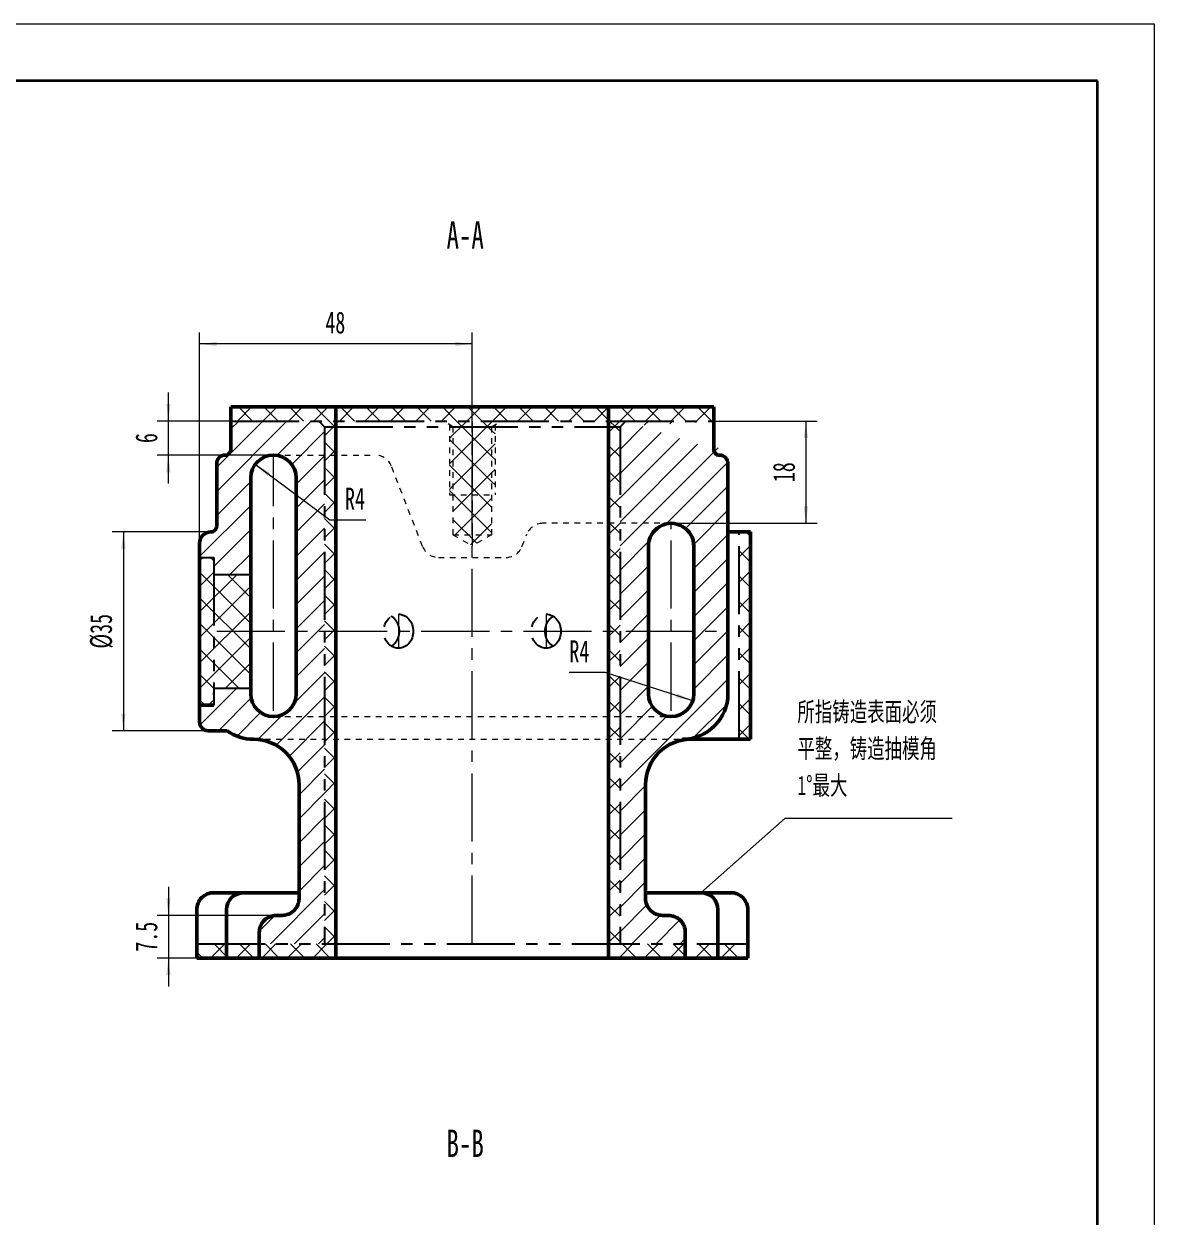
# Model space of a CAD drawing. Header units: millimetres. Extents: x -297 to 297, y -210 to 210.
# Drawn here: x 98 to 297, y 0 to 210 of the extents above; entities that cross this region are included whole.
import ezdxf

# ---------------------------------------------------------------- set-up
doc = ezdxf.new("R2010")
doc.units = ezdxf.units.MM
for name, pattern in [('双点画线', [22, 12, -2, 2, -2, 2, -2]), ('点画线', [18, 12, -2, 2, -2]), ('虚线', [2, 1, -1])]:
    doc.linetypes.add(name, pattern=pattern)
doc.layers.get('0').update_dxf_attribs({"lineweight": 35})
for name, color, linetype, lineweight in [('EB0', 7, 'Continuous', 35), ('中心线层', 1, '点画线', 18), ('剖面线层', 7, 'Continuous', 18), ('尺寸线层', 7, 'Continuous', 18), ('虚线层', 6, '虚线', 18)]:
    doc.layers.add(name, color=color, linetype=linetype, lineweight=lineweight)
doc.styles.add('标准', font='', dxfattribs={"width": 0.667})
doc.styles.get('标准').set_extended_font_data('宋体')
doc.dimstyles.new('标准', dxfattribs={"dimtxt": 3.853125, "dimasz": 3, "dimexe": 2, "dimexo": 0, "dimgap": 1.672723958333334, "dimtad": 1, "dimdec": 3, "dimdsep": 46, "dimtxsty": '标准', "dimblk": '_CAXARROW', "dimcen": 0, "dimdle": 5, "dimclrd": 256, "dimclre": 256, "dimclrt": 256, "dimazin": 2, "dimtfac": 0.7071067811865475, "dimtdec": 3, "dimtofl": 0, "dimtmove": 0, "dimatfit": 3, "dimfxl": 0, "dimfrac": 2, "dimtolj": 1, "dimtzin": 0, "dimlwd": 18, "dimarcsym": 0})
pattern_1 = [(45, (0, 0), (-2.121320343559642, 2.121320343559643), [])]
pattern_2 = [(45, (0, 0), (-2.245064030267288, 2.245064030267288), []), (135, (0, 0), (-2.245064030267288, -2.245064030267288), [])]

# ---------------------------------------------------------------- blocks, each defined once
blk = doc.blocks.new('*X38')
at = {"layer": '尺寸线层', "linetype": 'Continuous', "lineweight": 18, "transparency": 16777216}
for points in [[(123.4739691548454, 140.1018947052212), (123.0989691548454, 143.1018947052212), (123.8489691548454, 143.1018947052212)], [(123.4739691548454, 134.1018947052212), (123.0989691548454, 131.1018947052212), (123.8489691548454, 131.1018947052212)]]:
    blk.add_hatch(color=256, dxfattribs=at).paths.add_polyline_path(points, flags=0)
for p, q in [((123.4739691548454, 129.1018947052212), (123.4739691548454, 145.1018947052212)), ((134.4733001679569, 140.1018947052212), (121.4739691548454, 140.1018947052212)), ((141.9732972253195, 134.1018947052212), (121.4739691548454, 134.1018947052212))]:
    blk.add_line(p, q, dxfattribs=at)
at = {"layer": '尺寸线层', "linetype": 'Continuous', "lineweight": 18, "transparency": 16777216, "insert": (119.6340233735954, 137.1018997052212), "char_height": 3.853125, "width": 2.184529218750043, "attachment_point": 5, "rotation": 90, "line_spacing_factor": 1.150569886022796, "style": '标准'}
blk.add_mtext('\\T1.001;6', dxfattribs=at)
blk = doc.blocks.new('_CAXARROW')
blk.add_hatch(color=256).paths.add_polyline_path([(0, 0), (-1, 0.125), (-1, -0.125)], flags=0)
blk = doc.blocks.new('*X39')
at = {"layer": '尺寸线层', "linetype": 'Continuous', "lineweight": 18, "transparency": 16777216}
for points in [[(235.6925516671839, 140.1018947052212), (236.0675516671839, 137.1018947052212), (235.3175516671839, 137.1018947052212)], [(235.6925516671839, 122.101894705221), (236.0675516671839, 125.101894705221), (235.3175516671839, 125.101894705221)]]:
    blk.add_hatch(color=256, dxfattribs=at).paths.add_polyline_path(points, flags=0)
for p, q in [((219.4732938186471, 140.1018947052212), (237.6925516671839, 140.1018947052212)), ((235.6925516671839, 140.1018947052212), (235.6925516671839, 122.101894705221)), ((211.9732969583274, 122.101894705221), (237.6925516671839, 122.101894705221))]:
    blk.add_line(p, q, dxfattribs=at)
at = {"layer": '尺寸线层', "linetype": 'Continuous', "lineweight": 18, "transparency": 16777216, "insert": (231.8454669015589, 131.1018897052211), "char_height": 3.853125, "width": 4.543135432500009, "attachment_point": 5, "rotation": 90, "line_spacing_factor": 1.150569886022796, "style": '标准'}
blk.add_mtext('\\T1.001;18', dxfattribs=at)
blk = doc.blocks.new('*X40')
at = {"layer": '尺寸线层', "linetype": 'Continuous', "lineweight": 18, "transparency": 16777216}
for points in [[(128.9733003005363, 153.6764632382574), (131.9733003005363, 153.3014632382574), (131.9733003005363, 154.0514632382574)], [(176.973296993302, 153.6764632382574), (173.973296993302, 153.3014632382574), (173.973296993302, 154.0514632382574)]]:
    blk.add_hatch(color=256, dxfattribs=at).paths.add_polyline_path(points, flags=0)
for p, q in [((128.9733003005363, 118.6018947052086), (128.9733003005363, 155.6764632382574)), ((176.973296993302, 140.1018947052212), (176.973296993302, 155.6764632382574)), ((176.973296993302, 153.6764632382574), (128.9733003005363, 153.6764632382574))]:
    blk.add_line(p, q, dxfattribs=at)
at = {"layer": '尺寸线层', "linetype": 'Continuous', "lineweight": 18, "transparency": 16777216, "insert": (152.8662088812942, 157.4164632382574), "char_height": 3.853125, "width": 4.971474494999995, "attachment_point": 5, "line_spacing_factor": 1.150569886022796, "style": '标准'}
blk.add_mtext('\\T1.001;48', dxfattribs=at)
blk = doc.blocks.new('*X41')
at = {"layer": '尺寸线层', "linetype": 'Continuous', "lineweight": 18, "transparency": 16777216}
blk.add_hatch(color=256, dxfattribs=at).paths.add_polyline_path([(138.765766344865, 132.4918208838588), (141.39546991044, 131.0000822481716), (140.9473587519454, 130.3986702515896)], flags=0)
for p, q in [((138.765766344865, 132.4918208838588), (151.8849900868845, 122.7167073460553)), ((151.8849900868845, 122.7167073460553), (158.2161500868845, 122.7167073460553))]:
    blk.add_line(p, q, dxfattribs=at)
at = {"layer": '尺寸线层', "linetype": 'Continuous', "lineweight": 18, "transparency": 16777216, "insert": (156.3203192275095, 126.4567073460553), "char_height": 3.853125, "width": 5.099976213749983, "attachment_point": 5, "line_spacing_factor": 1.150569886022796, "style": '标准'}
blk.add_mtext('\\T1.001;R4', dxfattribs=at)
blk = doc.blocks.new('*X42')
at = {"layer": '尺寸线层', "linetype": 'Continuous', "lineweight": 18, "transparency": 16777216}
blk.add_hatch(color=256, dxfattribs=at).paths.add_polyline_path([(215.7799894510106, 90.87344343128922), (212.809802800798, 91.43790446882791), (213.0401374146603, 92.15165930464826)], flags=0)
for p, q in [((200.3791028203582, 95.84343746450645), (194.0479428203582, 95.84343746450645)), ((215.7799894510106, 90.87344343128922), (200.3791028203582, 95.84343746450645))]:
    blk.add_line(p, q, dxfattribs=at)
at = {"layer": '尺寸线层', "linetype": 'Continuous', "lineweight": 18, "transparency": 16777216, "insert": (195.8152719609832, 99.58343746450643), "char_height": 3.853125, "width": 5.099976213749983, "attachment_point": 5, "line_spacing_factor": 1.150569886022796, "style": '标准'}
blk.add_mtext('\\T1.001;R4', dxfattribs=at)
blk = doc.blocks.new('*X43')
at = {"layer": '尺寸线层', "linetype": 'Continuous', "lineweight": 18, "transparency": 16777216}
for points in [[(123.4739691548454, 53.10189470522103), (123.8489691548454, 56.10189470522103), (123.0989691548454, 56.10189470522103)], [(123.4739691548454, 45.60189470522123), (123.8489691548454, 42.60189470522123), (123.0989691548454, 42.60189470522123)]]:
    blk.add_hatch(color=256, dxfattribs=at).paths.add_polyline_path(points, flags=0)
for p, q in [((123.4739691548454, 58.10189470522103), (123.4739691548454, 40.60189470522123)), ((143.4732974064582, 53.10189470522103), (121.4739691548454, 53.10189470522103)), ((128.4733001679568, 45.60189470522122), (121.4739691548454, 45.60189470522123))]:
    blk.add_line(p, q, dxfattribs=at)
at = {"layer": '尺寸线层', "linetype": 'Continuous', "lineweight": 18, "transparency": 16777216, "insert": (119.6197454048454, 49.35188970522113), "char_height": 3.853125, "width": 7.544250240000018, "attachment_point": 5, "rotation": 90, "line_spacing_factor": 1.150569886022796, "style": '标准'}
blk.add_mtext('\\T1.001;7.5', dxfattribs=at)
blk = doc.blocks.new('*X44')
at = {"layer": '尺寸线层', "linetype": 'Continuous', "lineweight": 18, "transparency": 16777216}
for points in [[(115.5482931537451, 120.601894705221), (115.9232931537451, 117.601894705221), (115.1732931537451, 117.601894705221)], [(115.5482931537451, 85.60189470501791), (115.9232931537451, 88.60189470501791), (115.1732931537451, 88.60189470501791)]]:
    blk.add_hatch(color=256, dxfattribs=at).paths.add_polyline_path(points, flags=0)
for p, q in [((126.9049684075112, 120.601894705221), (113.5482931537451, 120.601894705221)), ((115.5482931537451, 120.601894705221), (115.5482931537451, 85.60189470501791)), ((132.410543954376, 85.60189470501791), (113.5482931537451, 85.60189470501791))]:
    blk.add_line(p, q, dxfattribs=at)
at = {"layer": '尺寸线层', "linetype": 'Continuous', "lineweight": 18, "transparency": 16777216, "insert": (111.6940694037451, 103.1018897051195), "char_height": 3.853125, "width": 7.715585865000008, "attachment_point": 5, "rotation": 90.0000000000001, "line_spacing_factor": 1.150569886022796, "style": '标准'}
blk.add_mtext('\\T1.001;%%C35', dxfattribs=at)

msp = doc.modelspace()

# ---------------------------------------------------------------- hatches: boundary and pattern name
at = {"layer": '剖面线层', "linetype": 'Continuous', "lineweight": 18}
h = msp.add_hatch(dxfattribs=at)
h.set_pattern_fill('ANSI37', color=256, style=0)
h.set_pattern_definition(pattern_2)
edge = h.paths.add_edge_path(flags=0)
edge.add_line((203.9733001679567, 140.1018947052212), (200.9733001679567, 140.1018947052212))
edge.add_line((219.4732938186471, 140.1018947052212), (203.9733001679567, 140.1018947052212))
edge.add_line((219.4732938186471, 142.6018947052212), (219.4732938186471, 140.1018947052212))
edge.add_line((200.9733001679567, 142.6018947052212), (219.4732938186471, 142.6018947052212))
edge.add_line((200.9733001679567, 140.1018947052212), (200.9733001679567, 142.6018947052212))
edge.add_line((171.8412493603876, 140.1018947052212), (152.9733001679568, 140.1018947052212))
edge.add_line((176.973296993302, 140.1018947052212), (171.8412493603876, 140.1018947052212))
edge.add_line((182.1053509755259, 140.1018947052212), (176.973296993302, 140.1018947052212))
edge.add_line((200.9733001679567, 140.1018947052212), (182.1053509755259, 140.1018947052212))
edge.add_line((200.9733001679567, 142.6018947052212), (200.9733001679567, 140.1018947052212))
edge.add_line((152.9733001679568, 142.6018947052212), (200.9733001679567, 142.6018947052212))
edge.add_line((152.9733001679568, 140.1018947052212), (152.9733001679568, 142.6018947052212))
edge.add_line((149.9733001679568, 140.1018947052212), (134.4733001679569, 140.1018947052212))
edge.add_line((152.9733001679568, 140.1018947052212), (149.9733001679568, 140.1018947052212))
edge.add_line((152.9733001679568, 142.6018947052212), (152.9733001679568, 140.1018947052212))
edge.add_line((134.4733001679569, 142.6018947052212), (152.9733001679568, 142.6018947052212))
edge.add_line((134.4733001679569, 140.1018947052212), (134.4733001679569, 142.6018947052212))
h = msp.add_hatch(dxfattribs=at)
h.set_pattern_fill('无图案', color=256, scale=3, angle=45, style=0, pattern_type=0)
h.set_pattern_definition(pattern_1)
edge = h.paths.add_edge_path(flags=0)
edge.add_line((146.4732969933019, 57.10189470522106), (146.4732969933019, 76.10189470521536))
edge.add_line((146.473296993302, 56.10189470501794), (146.4732969933019, 57.10189470522106))
edge.add_arc((143.4732969935051, 56.10189470501788), 2.999999999796856, 269.9999999999989, 360.0000000000011)
edge.add_line((142.4732969934949, 53.10189470522103), (143.4732969935051, 53.10189470522103))
edge.add_arc((142.4732969934949, 50.10189470502826), 3.000000000192777, 90, 180.0000000000005)
edge.add_line((139.4732969933021, 48.10189470522122), (139.4732969933021, 50.10189470502823))
edge.add_line((150.9733001679568, 48.10189470522122), (139.4732969933021, 48.10189470522122))
edge.add_line((150.9733001679568, 84.1018947052211), (150.9733001679568, 48.10189470522122))
edge.add_line((138.4732969932962, 84.1018947052211), (150.9733001679568, 84.1018947052211))
edge.add_arc((138.4732969932962, 76.10189470521536), 8.00000000000577, 0, 90)
edge = h.paths.add_edge_path(flags=0)
edge.add_arc((130.4733003003331, 87.10189470481468), 1.499999999796785, 179.9999999999989, 270.0000000000011)
edge.add_line((133.8096074670383, 85.60189470501791), (130.4733003003332, 85.60189470501791))
edge.add_arc((138.473296993298, 92.10189470521648), 7.999999999995364, 234.3409123063465, 269.9999999999997)
edge.add_line((150.9733001679568, 84.10189470522108), (138.4732969932962, 84.1018947052211))
edge.add_line((150.9733001679568, 88.10189470522108), (150.9733001679568, 84.10189470522108))
edge.add_line((141.9732969933019, 88.10189470522108), (150.9733001679568, 88.10189470522108))
edge.add_arc((141.9732969933019, 92.101894705221), 3.999999999999943, 179.9999999999996, 270.0000000000004)
edge.add_line((137.973296993302, 93.10189470522106), (137.973296993302, 92.10189470522104))
edge.add_line((131.4733001679569, 93.10189470522107), (137.973296993302, 93.10189470522106))
edge.add_line((131.4733001679569, 92.09181557260632), (131.4733001679569, 93.10189470522107))
edge.add_line((131.4733001679569, 90.10189470522106), (131.4733001679569, 92.09181557260632))
edge.add_line((128.9733003005364, 90.10189470522106), (131.4733001679569, 90.10189470522106))
edge.add_line((128.9733003005364, 87.10189470481473), (128.9733003005364, 90.10189470522106))
edge = h.paths.add_edge_path(flags=0)
edge.add_arc((141.9732969933019, 92.10189470522103), 3.999999999999943, 270, 360.0000000000002)
edge.add_line((150.9733001679568, 88.10189470522108), (141.9732969933019, 88.10189470522108))
edge.add_line((150.9733001679568, 103.1018947052211), (150.9733001679568, 88.10189470522108))
edge.add_line((145.973296993302, 103.1018947052211), (150.9733001679568, 103.1018947052211))
edge.add_line((145.973296993302, 92.10189470522104), (145.973296993302, 103.1018947052211))
edge = h.paths.add_edge_path(flags=0)
edge.add_line((145.973296993302, 103.101894705221), (145.973296993302, 130.1018947052212))
edge.add_line((150.9733001679568, 103.1018947052211), (145.973296993302, 103.101894705221))
edge.add_line((150.9733001679568, 134.1018947052212), (150.9733001679568, 103.1018947052211))
edge.add_line((141.973296993302, 134.1018947052212), (150.9733001679568, 134.1018947052212))
edge.add_arc((141.973296993302, 130.1018947052212), 4, 4.071109992273301e-13, 90)
edge = h.paths.add_edge_path(flags=0)
edge.add_arc((133.4733001681602, 135.1018947050179), 0.9999999835278857, 269.9999999884787, 359.9999999884755)
edge.add_arc((133.4733001679591, 132.6018947052189), 1.500000016271031, 90, 180)
edge.add_line((131.9733001679569, 121.6018947051172), (131.9733001679569, 132.6018947052189))
edge.add_arc((130.9733001680607, 121.6018947051172), 0.9999999998961764, 270.0000025302665, 360.0000025302665)
edge.add_arc((130.9733003005452, 118.6018947052122), 2.000000000008841, 90.00000253026815, 180.0000025302681)
edge.add_line((128.9733003005363, 116.1018947052211), (128.9733003005363, 118.6018947052122))
edge.add_line((131.4733001679569, 116.1018947052211), (128.9733003005363, 116.1018947052211))
edge.add_line((131.4733001679569, 113.1018947052211), (131.4733001679569, 116.1018947052211))
edge.add_line((137.973296993302, 113.1018947052211), (131.4733001679569, 113.1018947052211))
edge.add_line((137.973296993302, 130.1018947052212), (137.973296993302, 113.1018947052211))
edge.add_arc((141.973296993302, 130.1018947052212), 4.000000000000028, 90.0000000000004, 179.9999999999996)
edge.add_line((150.9733001679568, 134.1018947052212), (141.973296993302, 134.1018947052212))
edge.add_line((150.9733001679568, 139.1018947052212), (150.9733001679568, 134.1018947052212))
edge.add_line((149.9733001679568, 140.1018947052212), (150.9733001679568, 139.1018947052212))
edge.add_line((134.4733001679569, 140.1018947052212), (149.9733001679568, 140.1018947052212))
edge.add_line((134.4733001679569, 135.1018947050178), (134.4733001679569, 140.1018947052212))
h = msp.add_hatch(dxfattribs=at)
h.set_pattern_fill('ANSI37', color=256, style=0)
h.set_pattern_definition(pattern_2)
edge = h.paths.add_edge_path(flags=0)
edge.add_line((202.9733001679567, 122.1018947052211), (200.9733001679567, 122.1018947052211))
edge.add_line((202.9733001679567, 139.1018947052212), (202.9733001679567, 122.1018947052211))
edge.add_line((200.9733001679567, 139.1018947052212), (202.9733001679567, 139.1018947052212))
edge.add_line((200.9733001679567, 122.101894705221), (200.9733001679567, 139.1018947052212))
edge.add_line((202.9733001679567, 103.1018947052211), (200.9733001679567, 103.1018947052211))
edge.add_line((202.9733001679567, 122.101894705221), (202.9733001679567, 103.1018947052211))
edge.add_line((200.9733001679567, 122.101894705221), (202.9733001679567, 122.101894705221))
edge.add_line((200.9733001679567, 103.1018947052211), (200.9733001679567, 122.101894705221))
edge.add_line((202.9733001679567, 88.10189470522108), (200.9733001679567, 88.10189470522108))
edge.add_line((202.9733001679567, 103.101894705221), (202.9733001679567, 88.10189470522108))
edge.add_line((200.9733001679567, 103.1018947052211), (202.9733001679567, 103.101894705221))
edge.add_line((200.9733001679567, 88.10189470522108), (200.9733001679567, 103.1018947052211))
edge.add_line((202.9733001679567, 84.1018947052211), (200.9733001679567, 84.1018947052211))
edge.add_line((202.9733001679567, 88.10189470522107), (202.9733001679567, 84.1018947052211))
edge.add_line((200.9733001679567, 88.10189470522108), (202.9733001679567, 88.10189470522107))
edge.add_line((200.9733001679567, 84.1018947052211), (200.9733001679567, 88.10189470522108))
edge.add_line((202.9733001679567, 48.10189470522121), (200.9733001679567, 48.10189470522121))
edge.add_line((202.9733001679567, 84.1018947052211), (202.9733001679567, 48.10189470522121))
edge.add_line((200.9733001679567, 84.1018947052211), (202.9733001679567, 84.1018947052211))
edge.add_line((200.9733001679567, 48.10189470522121), (200.9733001679567, 84.1018947052211))
edge = h.paths.add_edge_path(flags=0)
edge.add_line((152.9733001679568, 48.10189470522122), (150.9733001679568, 48.10189470522122))
edge.add_line((152.9733001679568, 84.10189470522111), (152.9733001679568, 48.10189470522122))
edge.add_line((150.9733001679568, 84.1018947052211), (152.9733001679568, 84.10189470522111))
edge.add_line((150.9733001679568, 48.10189470522121), (150.9733001679568, 84.1018947052211))
edge = h.paths.add_edge_path(flags=0)
edge.add_line((152.9733001679568, 84.10189470522108), (150.9733001679568, 84.10189470522107))
edge.add_line((152.9733001679568, 88.10189470522108), (152.9733001679568, 84.10189470522108))
edge.add_line((150.9733001679568, 88.10189470522107), (152.9733001679568, 88.10189470522108))
edge.add_line((150.9733001679568, 84.1018947052211), (150.9733001679568, 88.10189470522107))
edge = h.paths.add_edge_path(flags=0)
edge.add_line((152.9733001679568, 88.10189470522108), (150.9733001679568, 88.10189470522107))
edge.add_line((152.9733001679568, 103.101894705221), (152.9733001679568, 88.10189470522108))
edge.add_line((150.9733001679568, 103.1018947052211), (152.9733001679568, 103.101894705221))
edge.add_line((150.9733001679568, 88.1018947052211), (150.9733001679568, 103.1018947052211))
edge = h.paths.add_edge_path(flags=0)
edge.add_line((152.9733001679568, 103.1018947052211), (150.9733001679568, 103.1018947052211))
edge.add_line((152.9733001679568, 134.1018947052212), (152.9733001679568, 103.1018947052211))
edge.add_line((150.9733001679568, 134.1018947052212), (152.9733001679568, 134.1018947052212))
edge.add_line((150.9733001679568, 103.1018947052211), (150.9733001679568, 134.1018947052212))
edge = h.paths.add_edge_path(flags=0)
edge.add_line((152.9733001679568, 134.1018947052212), (150.9733001679568, 134.1018947052212))
edge.add_line((152.9733001679568, 139.1018947052212), (152.9733001679568, 134.1018947052212))
edge.add_line((150.9733001679568, 139.1018947052212), (152.9733001679568, 139.1018947052212))
edge.add_line((150.9733001679568, 134.1018947052212), (150.9733001679568, 139.1018947052212))
edge = h.paths.add_edge_path(flags=0)
edge.add_line((152.9733001679568, 139.1018947052212), (150.9733001679568, 139.1018947052212))
edge.add_line((152.9733001679568, 140.1018947052212), (152.9733001679568, 139.1018947052212))
edge.add_line((149.9733001679568, 140.1018947052212), (152.9733001679568, 140.1018947052212))
edge.add_line((150.9733001679568, 139.1018947052212), (149.9733001679568, 140.1018947052212))
h = msp.add_hatch(dxfattribs=at)
h.set_pattern_fill('ANSI37', color=256, style=0)
h.set_pattern_definition(pattern_2)
edge = h.paths.add_edge_path(flags=0)
edge.add_line((180.3732969933018, 120.101894705221), (176.973296993302, 118.1389037899763))
edge.add_line((176.973296993302, 120.101894705221), (180.3732969933018, 120.101894705221))
edge.add_line((176.9732969933019, 118.1389037899763), (176.973296993302, 120.101894705221))
edge.add_line((176.973296993302, 120.101894705221), (176.9732969933019, 118.1389037899764))
edge.add_line((173.573296993302, 120.1018947052211), (176.973296993302, 120.101894705221))
edge.add_line((176.973296993302, 118.1389037899764), (173.573296993302, 120.1018947052211))
edge = h.paths.add_edge_path(flags=0)
edge.add_line((173.5732981629115, 127.101894705221), (172.973296993302, 127.101894705221))
edge.add_line((173.5733001679564, 139.1018947052212), (173.5732981629115, 127.101894705221))
edge.add_line((172.9732969933019, 139.1018947052212), (173.5733001679564, 139.1018947052212))
edge.add_line((172.973296993302, 127.1018947052211), (172.9732969933019, 139.1018947052212))
edge = h.paths.add_edge_path(flags=0)
edge.add_line((176.973296993302, 120.101894705221), (173.573296993302, 120.101894705221))
edge.add_line((176.973296993302, 127.1018947052211), (176.973296993302, 120.101894705221))
edge.add_line((173.573296993302, 127.101894705221), (176.973296993302, 127.1018947052211))
edge.add_line((173.573296993302, 120.1018947052211), (173.573296993302, 127.101894705221))
edge = h.paths.add_edge_path(flags=0)
edge.add_line((180.3732969933019, 120.1018947052211), (176.973296993302, 120.101894705221))
edge.add_line((180.3732969933019, 127.101894705221), (180.3732969933019, 120.1018947052211))
edge.add_line((176.973296993302, 127.101894705221), (180.3732969933019, 127.101894705221))
edge.add_line((176.9732969933019, 120.101894705221), (176.973296993302, 127.101894705221))
edge = h.paths.add_edge_path(flags=0)
edge.add_line((180.973296993302, 127.1018947052211), (180.3732969933019, 127.1018947052211))
edge.add_line((180.973296993302, 139.101892920994), (180.973296993302, 127.1018947052211))
edge.add_line((180.3732969933019, 139.1018928723333), (180.973296993302, 139.101892920994))
edge.add_line((180.3732969933019, 127.101894705221), (180.3732969933019, 139.1018928723333))
edge.add_line((180.3732981629117, 127.101894705221), (176.973296993302, 127.1018947052211))
edge.add_line((180.373300167957, 139.1018947052212), (180.3732981629117, 127.101894705221))
edge.add_line((176.973296993302, 139.1018947052212), (180.373300167957, 139.1018947052212))
edge.add_line((176.973296993302, 127.101894705221), (176.973296993302, 139.1018947052212))
edge.add_line((176.973296993302, 127.101894705221), (173.573296993302, 127.101894705221))
edge.add_line((176.973296993302, 139.1018963261422), (176.973296993302, 127.101894705221))
edge.add_line((173.573296993302, 139.1018965381088), (176.973296993302, 139.1018963261422))
edge.add_line((173.573296993302, 127.101894705221), (173.573296993302, 139.1018965381088))
edge = h.paths.add_edge_path(flags=0)
edge.add_line((173.5733001679565, 139.1018947052212), (172.9732969933019, 139.4483066996226))
edge.add_line((176.973296993302, 139.1018947052212), (173.5733001679565, 139.1018947052212))
edge.add_line((176.973296993302, 140.1018947052212), (176.973296993302, 139.1018947052212))
edge.add_line((171.8412493603875, 140.1018947052212), (176.973296993302, 140.1018947052212))
edge.add_line((172.9732969933019, 139.4483066996226), (171.8412493603875, 140.1018947052212))
edge = h.paths.add_edge_path(flags=0)
edge.add_line((180.3733001679567, 139.101894705221), (176.973296993302, 139.101894705221))
edge.add_line((180.973296993302, 139.4483030338471), (180.3733001679567, 139.101894705221))
edge.add_line((182.1053509755258, 140.1018947052212), (180.973296993302, 139.4483030338471))
edge.add_line((176.973296993302, 140.1018947052212), (182.1053509755258, 140.1018947052212))
edge.add_line((176.9732969933019, 139.1018947052212), (176.973296993302, 140.1018947052212))
h = msp.add_hatch(dxfattribs=at)
h.set_pattern_fill('ANSI37', color=256, style=0)
h.set_pattern_definition(pattern_2)
edge = h.paths.add_edge_path(flags=0)
edge.add_line((202.9733001679567, 139.1018947052212), (200.9733001679567, 139.1018947052212))
edge.add_line((203.9733001679567, 140.1018947052212), (202.9733001679567, 139.1018947052212))
edge.add_line((200.9733001679567, 140.1018947052212), (203.9733001679567, 140.1018947052212))
edge.add_line((200.9733001679567, 139.1018947052212), (200.9733001679567, 140.1018947052212))
h = msp.add_hatch(dxfattribs=at)
h.set_pattern_fill('无图案', color=256, scale=3, angle=45, style=0, pattern_type=0)
h.set_pattern_definition(pattern_1)
edge = h.paths.add_edge_path(flags=0)
edge.add_line((214.4732969933018, 48.10189470522121), (202.9733001679567, 48.10189470522122))
edge.add_line((214.4732969933018, 50.10189470502823), (214.4732969933018, 48.10189470522121))
edge.add_arc((211.4732969931091, 50.10189470502824), 3.000000000192728, 359.9999999999997, 450.0000000000006)
edge.add_line((210.4732969930989, 53.10189470522103), (211.473296993109, 53.10189470522103))
edge.add_arc((210.4732969930989, 56.10189470501797), 2.999999999796927, 180.0000000000005, 269.9999999999994)
edge.add_line((207.473296993302, 57.10189470522118), (207.473296993302, 56.10189470501794))
edge.add_line((207.473296993302, 76.10189470521536), (207.473296993302, 57.10189470522118))
edge.add_arc((215.4732969933077, 76.10189470521532), 8.00000000000577, 90.0000000000004, 179.9999999999998)
edge.add_line((213.9733001679612, 84.10189470522108), (215.4732969933077, 84.10189470522108))
edge.add_line((202.9733001679567, 84.10189470522108), (213.9733001679612, 84.10189470522108))
edge.add_line((202.9733001679567, 48.10189470522121), (202.9733001679567, 84.10189470522108))
edge = h.paths.add_edge_path(flags=0)
edge.add_line((211.973296993302, 88.10189470522108), (202.9733001679567, 88.10189470522108))
edge.add_arc((211.973296993302, 92.10189470522106), 4.000000000000057, 180.0000000000002, 270)
edge.add_line((207.973296993302, 103.101894705221), (207.973296993302, 92.10189470522104))
edge.add_line((202.9733001679567, 103.1018947052211), (207.973296993302, 103.101894705221))
edge.add_line((202.9733001679567, 88.1018947052211), (202.9733001679567, 103.1018947052211))
edge.add_line((207.973296993302, 103.1018947052211), (202.9733001679567, 103.1018947052211))
edge.add_line((207.973296993302, 118.101894705221), (207.973296993302, 103.1018947052211))
edge.add_arc((211.973296993302, 118.101894705221), 4.000000000000028, 90.0000000000004, 179.9999999999998)
edge.add_line((202.9733001679567, 122.101894705221), (211.973296993302, 122.101894705221))
edge.add_line((202.9733001679567, 103.1018947052211), (202.9733001679567, 122.101894705221))
edge = h.paths.add_edge_path(flags=0)
edge.add_arc((211.973296993302, 92.10189470522103), 3.999999999999972, 270, 360)
edge.add_line((202.9733001679567, 88.10189470522107), (211.973296993302, 88.10189470522107))
edge.add_line((202.9733001679567, 84.10189470522108), (202.9733001679567, 88.10189470522107))
edge.add_line((213.9733001679612, 84.1018947052211), (202.9733001679567, 84.10189470522108))
edge.add_arc((213.9733001679612, 92.10189470521662), 7.999999999995552, 270.0000000000002, 359.9999999999998)
edge.add_line((221.9733001679568, 103.1018947052211), (221.9733001679568, 92.10189470521662))
edge.add_line((215.973296993302, 103.1018947052211), (221.9733001679568, 103.1018947052211))
edge.add_line((215.973296993302, 92.10189470522104), (215.973296993302, 103.1018947052211))
edge = h.paths.add_edge_path(flags=0)
edge.add_line((211.973296993302, 122.101894705221), (202.9733001679567, 122.1018947052211))
edge.add_arc((211.973296993302, 118.101894705221), 4, 2.035554996136651e-13, 90)
edge.add_line((215.973296993302, 103.1018947052211), (215.973296993302, 118.101894705221))
edge.add_line((221.9733001679568, 103.101894705221), (215.973296993302, 103.1018947052211))
edge.add_line((221.9733001679568, 120.601894705221), (221.9733001679568, 103.101894705221))
edge.add_line((221.9733001679568, 132.6018947052189), (221.9733001679568, 120.601894705221))
edge.add_arc((220.4732938186449, 132.601894705219), 1.50000634931186, 359.9999999999989, 450.0000000000011)
edge.add_arc((220.4732938184437, 135.1018947050178), 0.9999999997965858, 179.9999999999984, 270.0000000000016)
edge.add_line((219.4732938186471, 140.1018947052212), (219.4732938186471, 135.1018947050178))
edge.add_line((203.9733001679567, 140.1018947052212), (219.4732938186471, 140.1018947052212))
edge.add_line((202.9733001679567, 139.1018947052212), (203.9733001679567, 140.1018947052212))
edge.add_line((202.9733001679567, 122.1018947052211), (202.9733001679567, 139.1018947052212))
h = msp.add_hatch(dxfattribs=at)
h.set_pattern_fill('ANSI37', color=256, style=0)
h.set_pattern_definition(pattern_2)
edge = h.paths.add_edge_path(flags=0)
edge.add_line((225.9732969933019, 84.10189470522108), (223.9732969933019, 84.1018947052211))
edge.add_line((225.9732969933019, 120.6018947052238), (225.9732969933019, 84.10189470522108))
edge.add_line((223.9732969933019, 120.6018947052224), (225.9732969933019, 120.6018947052238))
edge.add_line((223.9732969933019, 84.10189470522104), (223.9732969933019, 120.6018947052224))
h = msp.add_hatch(dxfattribs=at)
h.set_pattern_fill('ANSI37', color=256, style=0)
h.set_pattern_definition(pattern_2)
edge = h.paths.add_edge_path(flags=0)
edge.add_line((137.973296993302, 93.10189470522108), (131.4733001679569, 93.10189470522106))
edge.add_line((137.973296993302, 103.1018947052211), (137.973296993302, 93.10189470522108))
edge.add_line((137.973296993302, 113.101894705221), (137.973296993302, 103.1018947052211))
edge.add_line((131.4733001679569, 113.1018947052211), (137.973296993302, 113.101894705221))
edge.add_line((131.4733001679569, 93.10189470522107), (131.4733001679569, 113.1018947052211))
edge.add_line((131.4733001679569, 90.10189470522106), (128.9733003005364, 90.10189470522106))
edge.add_line((131.4733001679569, 92.0918155726049), (131.4733001679569, 90.10189470522106))
edge.add_line((131.4733001679569, 93.10189470522107), (131.4733001679569, 92.0918155726049))
edge.add_line((131.4733001679569, 113.1018947052211), (131.4733001679569, 93.10189470522107))
edge.add_line((131.4733001679569, 116.1018947052211), (131.4733001679569, 113.1018947052211))
edge.add_line((128.9733003005363, 116.1018947052211), (131.4733001679569, 116.1018947052211))
edge.add_line((128.9733003005364, 90.10189470522104), (128.9733003005363, 116.1018947052211))
h = msp.add_hatch(dxfattribs=at)
h.set_pattern_fill('ANSI37', color=256, style=0)
h.set_pattern_definition(pattern_2)
edge = h.paths.add_edge_path(flags=0)
edge.add_line((133.7232969933023, 45.60189470522121), (128.4733001679568, 45.60189470522122))
edge.add_line((133.7232969933023, 48.10189470522121), (133.7232969933023, 45.60189470522121))
edge.add_line((128.4733001679568, 48.10189470522121), (133.7232969933023, 48.10189470522121))
edge.add_line((128.4733001679568, 45.60189470522122), (128.4733001679568, 48.10189470522121))
edge = h.paths.add_edge_path(flags=0)
edge.add_line((139.4732969933021, 45.60189470522122), (133.7232969933023, 45.60189470522122))
edge.add_line((139.4732969933021, 48.10189470522121), (139.4732969933021, 45.60189470522122))
edge.add_line((133.7232969933023, 48.10189470522122), (139.4732969933021, 48.10189470522121))
edge.add_line((133.7232969933023, 45.60189470522122), (133.7232969933023, 48.10189470522122))
edge = h.paths.add_edge_path(flags=0)
edge.add_line((152.9733001679568, 45.60189470522121), (139.4732969933021, 45.60189470522122))
edge.add_line((152.9733001679568, 48.10189470522121), (152.9733001679568, 45.60189470522121))
edge.add_line((150.9733001679568, 48.10189470522122), (152.9733001679568, 48.10189470522121))
edge.add_line((139.4732969933021, 48.10189470522122), (150.9733001679568, 48.10189470522122))
edge.add_line((139.4732969933021, 45.60189470522121), (139.4732969933021, 48.10189470522122))
edge = h.paths.add_edge_path(flags=0)
edge.add_line((214.4732969933017, 45.6018947052212), (200.9733001679567, 45.60189470522121))
edge.add_line((214.4732969933018, 48.10189470522121), (214.4732969933017, 45.6018947052212))
edge.add_line((202.9733001679567, 48.1018947052212), (214.4732969933018, 48.10189470522121))
edge.add_line((200.9733001679567, 48.1018947052212), (202.9733001679567, 48.1018947052212))
edge.add_line((200.9733001679566, 45.60189470522121), (200.9733001679567, 48.1018947052212))
edge = h.paths.add_edge_path(flags=0)
edge.add_line((220.2232969933016, 45.6018947052212), (214.4732969933017, 45.60189470522121))
edge.add_line((220.2232969933016, 48.10189470522121), (220.2232969933016, 45.6018947052212))
edge.add_line((214.4732969933018, 48.10189470522121), (220.2232969933016, 48.10189470522121))
edge.add_line((214.4732969933017, 45.60189470522121), (214.4732969933018, 48.10189470522121))
edge = h.paths.add_edge_path(flags=0)
edge.add_line((225.4732938186471, 45.60189470522121), (220.2232969933016, 45.60189470522121))
edge.add_line((225.4732938186471, 48.10189470522121), (225.4732938186471, 45.60189470522121))
edge.add_line((220.2232969933016, 48.10189470522121), (225.4732938186471, 48.10189470522121))
edge.add_line((220.2232969933016, 45.60189470522121), (220.2232969933016, 48.10189470522121))

# ---------------------------------------------------------------- linework, layer by layer
at = {"layer": 'EB0', "color": 0, "linetype": 'Continuous', "lineweight": 18}
for p, q in [((-297, 210), (297, 210)), ((297, 210), (297, -210))]:
    msp.add_line(p, q, dxfattribs=at)
at = {"layer": 'EB0', "color": 0, "linetype": 'Continuous', "lineweight": 35}
for p, q in [((287.0000053589793, 200.0000002679489), (-286.9999946410202, 200.0000156482196)), ((286.9999946410207, -199.999999732051), (287.0000053589794, 200.0000002679489))]:
    msp.add_line(p, q, dxfattribs=at)
at = {"layer": 'EB0', "linetype": 'Continuous', "lineweight": 50}
for p, q in [((134.4733001679569, 142.6018947052212), (219.4732938186471, 142.6018947052212)), ((134.4733001679569, 135.101894705102), (134.4733001679569, 142.6018947052212)), ((152.9733001679568, 142.601894705352), (152.9733001679568, 45.60189470522122)), ((200.9733001679567, 142.601894705352), (200.9733001679567, 45.60189470522121)), ((219.4732938186471, 135.101894705102), (219.4732938186471, 142.6018947052212)), ((131.9733001679569, 132.6018945266446), (131.9733001679569, 121.6018947051603)), ((221.9733001679568, 132.601894705218), (221.9733001679568, 92.10189470521844)), ((137.973296993302, 130.1018947052212), (137.973296993302, 92.1018951947356)), ((145.973296993302, 130.1018947052212), (145.973296993302, 92.10189516516482)), ((221.9733001679568, 120.6018947052211), (225.9732969933019, 120.6018947052238)), ((225.9732969933019, 84.10189470522108), (225.9732969933019, 120.6018947052211)), ((128.9733003005364, 87.10189470481473), (128.9733003005363, 118.6018947052086)), ((207.973296993302, 118.101894705221), (207.973296993302, 92.1018953812626)), ((215.973296993302, 118.101894705221), (215.9732969933019, 92.1018953886257)), ((128.9733003005363, 90.10189470522106), (131.4733001679569, 90.10189470522106)), ((130.473300300249, 85.60189470501791), (133.8096074670383, 85.60189470501791)), ((213.9733001679631, 84.1018947052211), (225.9732969933019, 84.10189470522103)), ((146.473296993302, 56.10189470510204), (146.473296993302, 76.10189470521297)), ((207.473296993302, 56.10189470510204), (207.473296993302, 76.10189470521297)), ((131.4733001681345, 57.10189470522118), (146.473296993302, 57.10189470522118)), ((145.773297176821, 57.10189470522106), (146.473296993302, 57.10189470522106)), ((222.4732938184694, 57.10189470522118), (207.473296993302, 57.10189470522118)), ((128.4733001679568, 54.10189470493626), (128.4733001679568, 45.60189470522122)), ((133.7232969933023, 45.60189470520714), (133.7232969933023, 54.10189470537064)), ((142.4732969934151, 53.10189470522103), (143.4732974064582, 53.10189470522103)), ((211.4732969931889, 53.10189470522103), (210.4732965801458, 53.10189470522103)), ((220.2232969933016, 45.60189470520714), (220.2232969933016, 54.10189470537064)), ((225.4732938186471, 54.10189470493626), (225.4732938186471, 45.60189470522121)), ((139.4732969933021, 45.601894705207), (139.4732969933021, 50.10189470494843)), ((214.4732969933017, 45.601894705207), (214.4732969933019, 50.10189470494843)), ((128.4733001679568, 45.60189470522122), (225.4732938186472, 45.60189470522121))]:
    msp.add_line(p, q, dxfattribs=at)
at = {"layer": 'EB0', "linetype": '双点画线', "lineweight": 25}
for p, q in [((134.4733001679569, 140.1018947052212), (219.4732938186471, 140.1018947052212)), ((150.9733001679568, 139.1018947052212), (149.9733001679568, 140.1018947052212)), ((150.9733001679568, 139.1018947052212), (202.9733001679567, 139.1018947052212)), ((150.9733001679568, 139.1018947052212), (150.9733001679568, 48.10189470522121)), ((202.9733001679567, 139.1018947052212), (203.9733001679567, 140.1018947052212)), ((202.9733001679567, 139.1018947052212), (202.9733001679567, 48.10189470522121)), ((223.9732969933019, 84.10189470522108), (223.9732969933019, 120.6018947052211)), ((128.9733003005363, 116.1018947052211), (131.4733001679569, 116.1018947052211)), ((131.4733001679569, 116.1018947052211), (131.4733001679569, 90.10189470522106)), ((131.4733001678431, 113.1018947052211), (137.973296993302, 113.101894705221)), ((131.4733001678431, 93.10189470522106), (137.973296993302, 93.10189470522107)), ((128.4733001679568, 48.10189470522122), (225.4732938186472, 48.10189470522121))]:
    msp.add_line(p, q, dxfattribs=at)
at = {"layer": 'EB0', "linetype": 'Continuous', "lineweight": 18}
for p, q in [((130.9733001680607, 120.601894705221), (125.4151029269759, 120.601894705221)), ((217.2232969933636, 57.10189470522118), (232.053566411749, 70.21134028404254)), ((232.053566411749, 70.21134028404254), (261.4402534665046, 70.21134028404254))]:
    msp.add_line(p, q, dxfattribs=at)
at = {"layer": 'EB0', "linetype": 'Continuous', "lineweight": 50}
for centre, radius, start, end in [((133.4733001681602, 135.1018947050178), 0.9999999997966711, 270.000000004825, 9.65015912764679e-09), ((220.4732938184438, 135.1018947050178), 0.9999999997966711, 179.9999999999984, 270.000000004825), ((133.4733001679591, 132.6018947052189), 1.500000000002245, 90, 180.0000000000717), ((141.973296993302, 130.1018947052212), 4, 0, 180), ((220.4732938186449, 132.6018947052189), 1.500000000002245, 0, 90), ((211.973296993302, 118.101894705221), 4, 359.9999999999998, 180.0000000000002), ((130.9733003005452, 118.6018947052122), 2.000000000008839, 90.00000000010503, 180.0000000002088), ((130.9733001680607, 121.6018947051172), 0.9999999998962039, 270.0000000024638, 4.927671535159078e-09), ((139.4732937966009, 92.10189470521419), 7.999999977953649, 180.0000000000001, 180.0721864892861), ((141.9732969933019, 92.10189470522104), 4.000000000000016, 180.0000085803189, 8.580318848146617e-06), ((211.973296993302, 92.10189470522104), 3.999999999999988, 179.9999914196812, 359.9999914196812), ((213.9733001679612, 92.10189470521662), 7.999999999995509, 270.0000000000135, 2.605510395056357e-11), ((130.4733003003332, 87.10189470481473), 1.499999999796842, 180.0000000000005, 270.0000000032134), ((138.473296993298, 92.10189470521647), 7.999999999995349, 234.3409123063339, 270), ((138.4732969932962, 76.10189470521536), 8.000000000005741, 0, 90.0000000000171), ((215.4732969933077, 76.10189470521536), 8.000000000005741, 90.00000000001609, 180.0000000000326), ((131.4733001681345, 54.10189470504349), 3.000000000177685, 90.00000000140697, 180.0000000028139), ((136.7232969931966, 54.10189470532684), 2.999999999894342, 89.99999999916352, 179.9999999983261), ((217.2232969934073, 54.10189470532684), 2.999999999894357, 0, 89.99999999916352), ((222.4732938184694, 54.10189470504349), 3.000000000177693, 0, 90.00000000140535), ((143.4732969935051, 56.10189470501794), 2.999999999796884, 270.0000000016072, 3.214548450116656e-09), ((210.4732969930989, 56.10189470501794), 2.999999999796898, 180, 270.0000000016062), ((142.4732969934949, 50.10189470502823), 3.000000000192799, 90.00000000152423, 180.0000000030487), ((211.473296993109, 50.10189470502823), 3.000000000192813, 0, 90.00000000152423)]:
    msp.add_arc(centre, radius, start, end, dxfattribs=at)
at = {"layer": 'EB0', "linetype": '双点画线', "lineweight": 25}
for centre in [(163.973294612311, 103.101894705221), (189.973299374293, 103.101894705221)]:
    msp.add_ellipse(centre, major_axis=(1.836970198721084e-16, 3.000000000000089), ratio=0.8660259328935287, dxfattribs=at)
for points, knots in [([(162.735894831158, 100.4640057379943), (164.1441207494548, 101.3107482179297), (164.1441207494548, 103.101894705221), (164.1441207494548, 104.8930411925123), (162.7358948311582, 105.7397836724476)], [0, 0, 0, 443.9202637066971, 443.9202637066971, 887.8405274133698, 887.8405274133698, 887.8405274133698]), ([(191.2106991554459, 100.4640057379943), (189.8024732371491, 101.3107482179297), (189.8024732371491, 103.101894705221), (189.8024732371492, 104.8930411925123), (191.2106991554458, 105.7397836724476)], [0, 0, 0, 511.2147367981991, 511.2147367981991, 1022.42947359637, 1022.42947359637, 1022.42947359637])]:
    msp.add_rational_spline(points, [0.8721383143172607, 0.8013834848480982, 1, 0.8013834848481092, 0.8721383143172527], degree=2, knots=knots, dxfattribs=at)
at = {"layer": '中心线层', "linetype": '点画线', "lineweight": 18}
for p, q in [((176.973296993302, 48.10189470522124), (176.973296993302, 140.1018947052212)), ((176.973296993302, 140.101894705221), (176.973296993302, 118.1389037899764)), ((141.973296993302, 89.1018947052211), (141.973296993302, 134.1018947052212)), ((211.973296993302, 89.1018947052211), (211.973296993302, 122.101894705221)), ((163.973294612311, 106.101894705221), (163.973294612311, 100.1018947052209)), ((189.973299374293, 106.101894705221), (189.973299374293, 100.1018947052209)), ((131.9733001679568, 103.1018947052211), (221.9733001679568, 103.1018947052211))]:
    msp.add_line(p, q, dxfattribs=at)
at = {"layer": '虚线层', "color": 6, "linetype": '虚线', "lineweight": 18}
for p, q in [((173.5733001679567, 139.101894705221), (171.8412493603878, 140.101894705221)), ((172.973296993302, 139.4483066996226), (172.973296993302, 127.1018947052211)), ((173.573296993302, 139.1018965381088), (173.573296993302, 120.1018947052211)), ((180.3732969933019, 139.1018928723333), (180.3732969933019, 120.1018947052211)), ((180.3733001679567, 139.101894705221), (182.1053509755256, 140.101894705221)), ((180.973296993302, 139.448303033847), (180.973296993302, 127.1018947052211)), ((141.9732972253195, 134.1018947052212), (159.9210956743948, 134.1018947052212)), ((168.2294842979475, 118.0145559218469), (162.7171096886847, 132.1892334885227)), ((172.973296993302, 127.101894705221), (180.973296993302, 127.101894705221)), ((211.9732969583274, 122.101894705221), (189.3588316457492, 122.101894705221)), ((173.573296993302, 120.1018947052211), (176.973296993302, 118.1389037899764)), ((173.573296993302, 120.101894705221), (180.3732969933018, 120.101894705221)), ((180.3732969933019, 120.1018947052211), (176.973296993302, 118.1389037899764)), ((185.7171096885889, 118.0145559216734), (186.5628176312098, 120.1892334884128)), ((171.0254983124353, 116.1018947052212), (182.9210956736963, 116.1018947052212)), ((141.973297582986, 88.10189470522108), (211.973296993302, 88.10189470522108)), ((138.4732969932963, 84.1018947052211), (213.9733001679631, 84.1018947052211))]:
    msp.add_line(p, q, dxfattribs=at)
for centre, radius, start, end in [((159.9210956737471, 131.1018947048193), 3.000000000401905, 21.25050550920793, 90), ((189.3588316455964, 119.1018947057152), 2.999999999505889, 89.99999999708183, 158.7494945019635), ((171.0254983122921, 119.1018947047585), 2.999999999537244, 201.2505054992155, 270), ((182.9210956742432, 119.1018947048632), 2.999999999641986, 269.9999999895574, 338.7494944853942)]:
    msp.add_arc(centre, radius, start, end, dxfattribs=at)

# ---------------------------------------------------------------- texts
at = {"layer": '尺寸线层', "linetype": 'Continuous', "lineweight": 18, "attachment_point": 1, "line_spacing_factor": 1.150569886022796, "style": '标准'}
for s, insert, char_height, width in [('\\T1.001;A-A', (172.4420682188825, 175.2354340126266), 4.81640625, 47.22561088410811), ('\\T1.001;所指铸造表面必须平整，铸造抽模角1%%D最大', (234.2059755574195, 90.62356324277063), 3.371484375, 26.92311883600325), ('\\T1.001;B-B', (172.4420682188825, 15.4057566319701), 4.81640625, 47.22561088410814)]:
    msp.add_mtext(s, dxfattribs=dict(at, insert=insert, char_height=char_height, width=width))

# ---------------------------------------------------------------- dimensions: what is measured, and where the dimension line sits
at = {"layer": '尺寸线层', "linetype": 'Continuous', "lineweight": 18}
for base, p1, p2, angle, override, picture, middle in [((128.9733003005363, 153.6764632382575), (176.973296993302, 140.1018947052212), (128.9733003005363, 118.6018947052086), 180, {"dimsah": 1, "dimtfill": 1, "dimtzin": 0}, '*X40', (152.9732936469192, 157.4164632382574)), ((123.4739691548454, 140.1018947052212), (141.9732972253195, 134.1018947052212), (134.4733001679569, 140.1018947052212), 90, {"dimsah": 1, "dimtfill": 1, "dimtzin": 0}, '*X38', (119.7339691548454, 137.1018997052212)), ((235.6925516671839, 122.101894705221), (219.4732938186471, 140.1018947052212), (211.9732969583274, 122.101894705221), 90, {"dimsah": 1, "dimtfill": 1, "dimtzin": 0}, '*X39', (231.9525516671839, 131.1018897052211)), ((115.5482931537451, 85.60189470501791), (126.9049684075112, 120.601894705221), (132.410543954376, 85.60189470501791), 90.00000000000001, {"dimpost": '%%C<>', "dimsah": 1, "dimtfill": 1, "dimtzin": 0}, '*X44', (111.8082931537451, 103.1018897051194)), ((123.4739691548454, 45.60189470522122), (143.4732974064582, 53.10189470522103), (128.4733001679568, 45.60189470522122), 90, {"dimsah": 1, "dimtfill": 1, "dimtzin": 0}, '*X43', (119.7339691548454, 49.35188970522113))]:
    dim = msp.add_linear_dim(base=base, p1=p1, p2=p2, angle=angle, dimstyle='标准', override=override, dxfattribs=at)
    dim.commit()
    dim.dimension.update_dxf_attribs({"geometry": picture, "text_midpoint": middle})
for center, mpoint, picture, middle in [((141.973296993302, 130.1018947052212), (138.765766344865, 132.4918208838588), '*X41', (156.3845700868845, 122.857420887722)), ((211.973296993302, 92.10189470522104), (215.7799894510106, 90.87344343128922), '*X42', (195.8795228203582, 95.98415100617311))]:
    dim = msp.add_radius_dim(center=center, mpoint=mpoint, dimstyle='标准', override={"dimtih": 1, "dimtoh": 1, "dimpost": 'R<>', "dimsah": 1, "dimtmove": 2, "dimtfill": 1, "dimtzin": 0}, dxfattribs=at)
    dim.commit()
    dim.dimension.update_dxf_attribs({"geometry": picture, "text_midpoint": middle})

doc.saveas('drawing.dxf')
